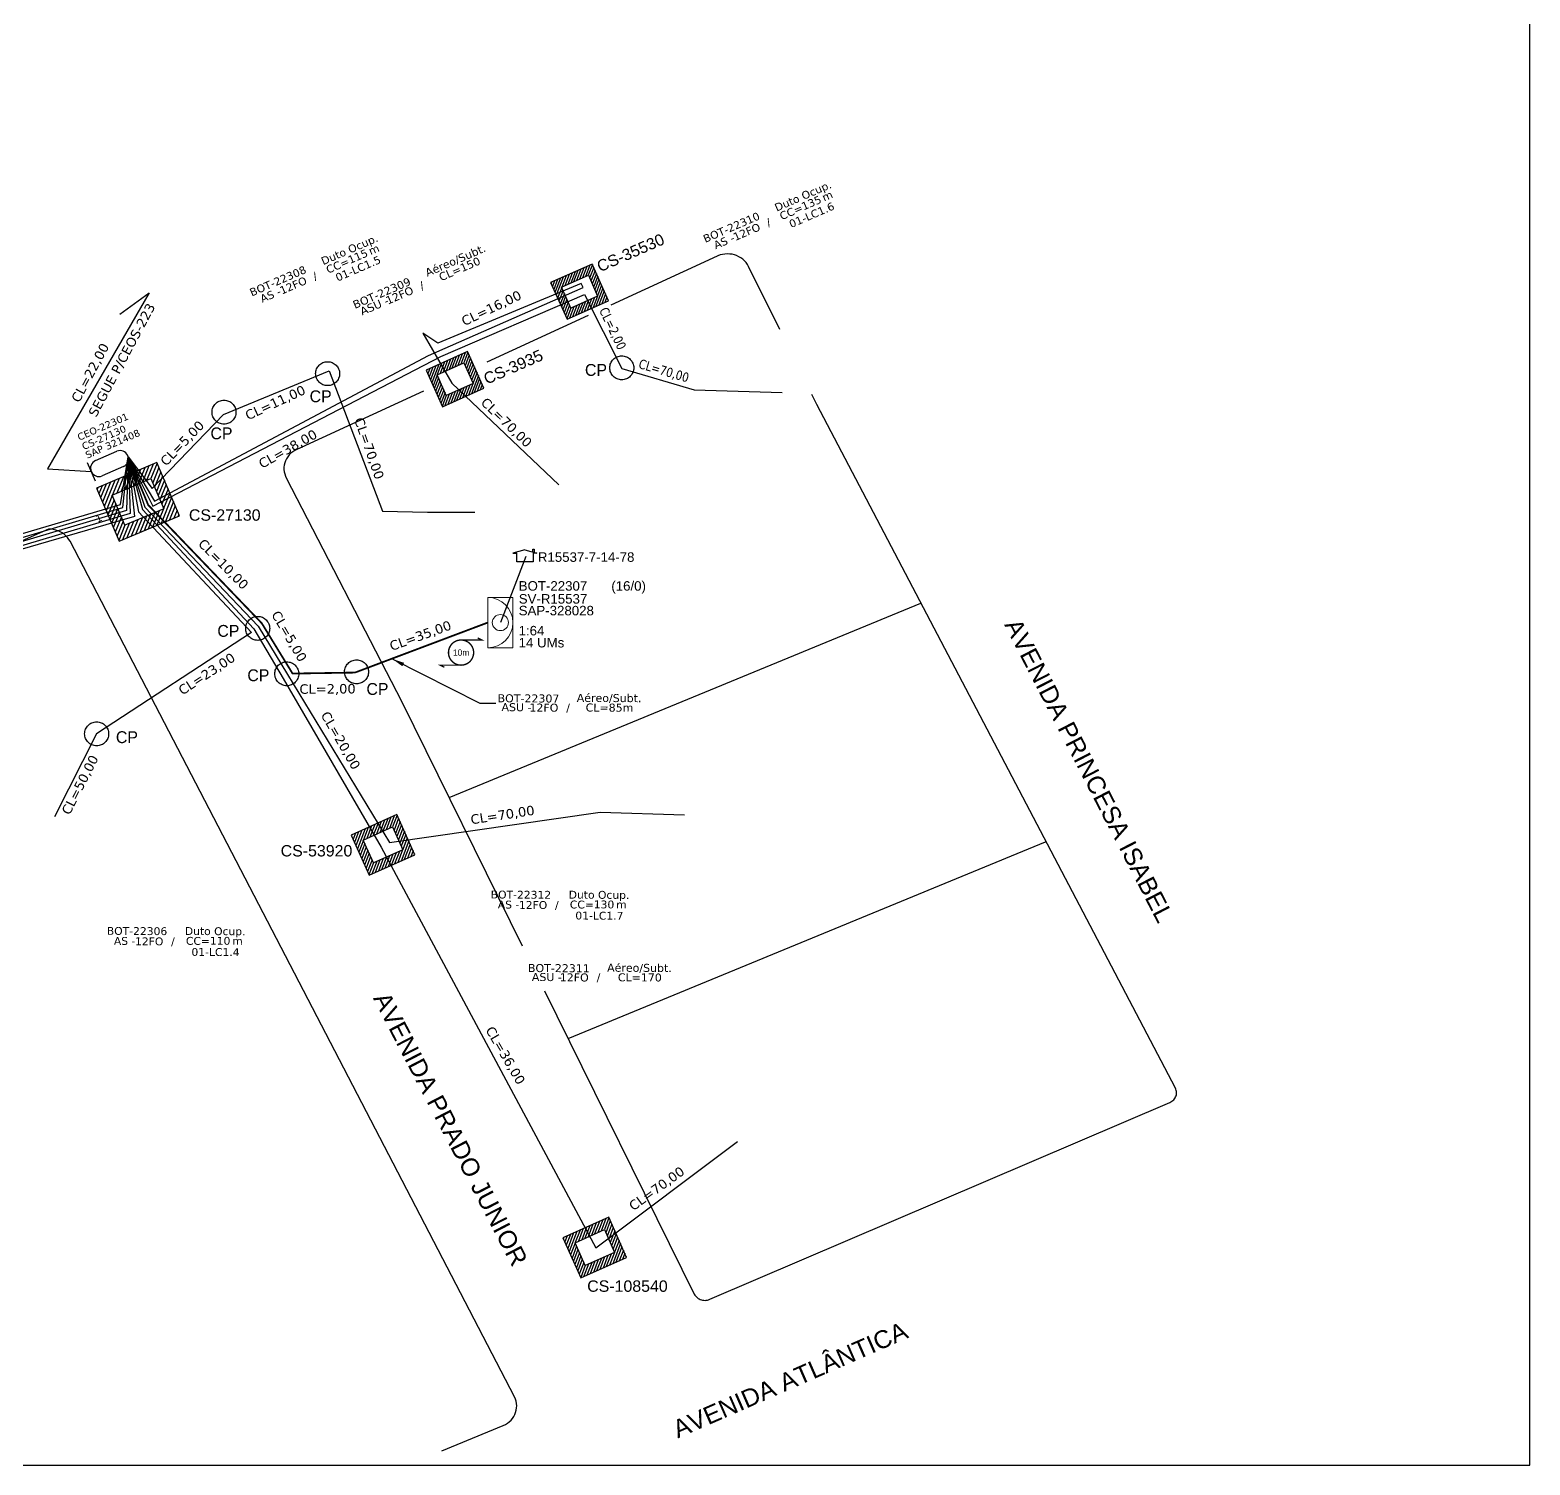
# Model space of a CAD drawing. Header units: millimetres. Extents: x -1286 to -445, y -500 to 94.
# Drawn here: x -761.1 to -445.1, y -499.8 to -197.5 of the extents above; entities that cross this region are included whole.
import ezdxf
from ezdxf.enums import TextEntityAlignment as Align

# ---------------------------------------------------------------- set-up
doc = ezdxf.new("R2010")
doc.units = ezdxf.units.MM
doc.linetypes.add('PHANTOM2', pattern=[1.25, 0.625, -0.125, 0.125, -0.125, 0.125, -0.125])
for name, color, linetype in [('10.0-Cartográfico', 4, 'Continuous'), ('10.1-Caixas Subterrâneas', 5, 'Continuous'), ('20.4-CEOS', 1, 'Continuous'), ('20.5-CEO', 1, 'Continuous'), ('CAP_A_INSTALAR', 1, 'Continuous'), ('CELULAS_GPON', 7, 'Continuous'), ('DROP DE CLIENTE', 140, 'Continuous'), ('Folga', 1, 'Continuous'), ('label_cabos', 7, 'Continuous'), ('Legenda', 1, 'Continuous'), ('LOGRADOURO', 5, 'Continuous'), ('surveys', 7, 'Continuous'), ('surveys legendas', 7, 'Continuous')]:
    doc.layers.add(name, color=color, linetype=linetype)
doc.layers.add("20.0-LEGENDA DOS CDO'S", color=1, linetype='Continuous', lineweight=0)
doc.layers.add('20.1-CDO_INTERIOR', color=1, linetype='Continuous', lineweight=0)
doc.layers.add('EXTRA', color=50, linetype='Continuous', plot=False)
doc.styles.add('ARIAL', font='arial.ttf')
doc.styles.add('siredit', font='verdana.ttf')
doc.linetypes.add('FENCELINE1', pattern='A,0.25,-0.1,[133,ltypeshp.shx,S=0.1,R=0,X=-0.1,Y=0],-0.1,1', length=1.45)
doc.dimstyles.new('ISO-25', dxfattribs={"dimtxt": 2.5, "dimasz": 2.5, "dimexe": 1.25, "dimexo": 0.625, "dimtad": 1, "dimtxsty": 'Standard', "dimcen": 2.5, "dimadec": 0, "dimazin": 0, "dimtfac": 1, "dimtmove": 0, "dimatfit": 3, "dimfxl": 0, "dimarcsym": 0})

# ---------------------------------------------------------------- blocks, each defined once
blk = doc.blocks.new('MHMZ')
at = {"color": 0, "linetype": 'PHANTOM2'}
blk.add_circle((0, 0), 0.0000101, dxfattribs=at)
blk = doc.blocks.new('*X70')
at = {"color": 0, "linetype": 'Continuous'}
for p, q in [((-1.25, 0.34099), (-0.49099, 1.1)), ((-1.25, 0.517767), (-0.667767, 1.1)), ((-1.25, 0.694544), (-0.844544, 1.1)), ((-1.25, 0.87132), (-1.02132, 1.1)), ((-1.25, 1.048097), (-1.198097, 1.1)), ((-1.25, 0.164214), (-0.8035, 0.610714)), ((-0.789214, 0.625), (-0.314214, 1.1)), ((-0.612437, 0.625), (-0.137437, 1.1)), ((-0.43566, 0.625), (0.03934, 1.1)), ((-0.258883, 0.625), (0.216117, 1.1)), ((-0.082107, 0.625), (0.392893, 1.1)), ((0.09467, 0.625), (0.56967, 1.1)), ((0.271447, 0.625), (0.746447, 1.1)), ((0.448223, 0.625), (0.923223, 1.1)), ((0.625, 0.625), (1.1, 1.1)), ((0.801777, 0.625), (1.25, 1.073223)), ((0.8035, 0.449947), (1.25, 0.896447)), ((0.8035, 0.27317), (1.25, 0.71967)), ((-1.25, -0.012563), (-0.8035, 0.433937)), ((-1.25, -0.18934), (-0.8035, 0.25716)), ((-1.25, -0.366117), (-0.8035, 0.080383)), ((0.8035, 0.096393), (1.25, 0.542893)), ((0.8035, -0.080383), (1.25, 0.366117)), ((0.8035, -0.25716), (1.25, 0.18934)), ((0.8035, -0.433937), (1.25, 0.012563)), ((-1.25, -0.542893), (-0.8035, -0.096393)), ((-1.25, -0.71967), (-0.8035, -0.27317)), ((-1.25, -0.896447), (-0.8035, -0.449947)), ((0.49099, -1.1), (1.25, -0.34099)), ((0.667767, -1.1), (1.25, -0.517767)), ((0.8035, -0.610714), (1.25, -0.164214)), ((-1.25, -1.073223), (-0.801777, -0.625)), ((-1.1, -1.1), (-0.625, -0.625)), ((-0.923223, -1.1), (-0.448223, -0.625)), ((-0.746447, -1.1), (-0.271447, -0.625)), ((-0.56967, -1.1), (-0.09467, -0.625)), ((-0.392893, -1.1), (0.082107, -0.625)), ((-0.216117, -1.1), (0.258883, -0.625)), ((-0.03934, -1.1), (0.43566, -0.625)), ((0.137437, -1.1), (0.612437, -0.625)), ((0.314214, -1.1), (0.789214, -0.625)), ((0.844544, -1.1), (1.25, -0.694544)), ((1.02132, -1.1), (1.25, -0.87132)), ((1.198097, -1.1), (1.25, -1.048097))]:
    blk.add_line(p, q, dxfattribs=at)
blk = doc.blocks.new('MANHOLE_MQ')
at = {"color": 0, "linetype": 'Continuous'}
for p, q in [((0.00000623, 0.00000569), (-0.00000627, 0.00000569)), ((-0.00000627, 0.00000569), (-0.00000627, -0.00000531)), ((-0.00000404, 0.00000331), (0.00000399, 0.00000331)), ((-0.00000404, -0.00000294), (-0.00000404, 0.00000331)), ((0.00000399, 0.00000331), (0.00000399, -0.00000294)), ((0.00000623, -0.00000531), (0.00000623, 0.00000569)), ((-0.00000627, -0.00000531), (0.00000623, -0.00000531)), ((0.00000399, -0.00000294), (-0.00000404, -0.00000294)), ((0.00000399, -0.00000294), (0.00000399, -0.00000294))]:
    blk.add_line(p, q, dxfattribs=at)
at = {"color": 0, "linetype": 'Continuous', "xscale": 5e-06, "yscale": 5e-06, "zscale": 1e-05}
blk.add_blockref('*X70', (-0.00000002, 0.00000019), dxfattribs=at)
blk = doc.blocks.new('Inst CB DT OCUP CFOA-SM-AS-80-TS-24')
at = {"layer": 'label_cabos', "color": 0, "style": 'siredit'}
for tag, flags, p in [('ID_ATIVIDADE', 3, (1.31, 2.67)), ('FATOR', 1, (11.56, 2.55))]:
    blk.add_attdef(tag, text='', height=1, rotation=359.69, dxfattribs=dict(at, flags=flags)).set_placement(p, align=Align.MIDDLE_CENTER)
for tag, p in [('TIPO_CABO', (1.76, 0)), ('DESTINO_CABO', (3.13, 1.26)), ('CABO', (4.69, -0.05)), ('/', (7.71, -0.05)), ('LANCE', (10.91, 0)), ('TIPO_CABO', (13.11, 1.24)), ('UND', (15.96, 0)), ('FID', (13.15, -1.41))]:
    blk.add_attdef(tag, text='', height=1, rotation=359.69, dxfattribs=at).set_placement(p, align=Align.MIDDLE_CENTER)
blk.add_attdef('QTDE', (12.43, -0.47), '', height=1, rotation=359.69, dxfattribs=at)
blk = doc.blocks.new('LEGENDA DOS CABOS')
at = {"layer": 'EXTRA', "color": 0, "style": 'siredit'}
for tag, p in [('ID', (4.6, 0.97)), ('XX', (9.03, 0.97))]:
    blk.add_attdef(tag, text='', height=0.48, rotation=359.69, dxfattribs=at).set_placement(p, align=Align.MIDDLE_CENTER)
at = {"layer": 'Legenda', "color": 0, "style": 'siredit'}
for tag, p in [('TIPO_CABO', (1.31, 0)), ('CABO', (4.69, -0.05)), ('/', (6.81, -0.05)), ('METROS', (10.03, -0.05))]:
    blk.add_attdef(tag, text='', height=0.8, rotation=359.69, dxfattribs=at).set_placement(p, align=Align.MIDDLE_CENTER)
blk = doc.blocks.new('A$C07E14978')
at = {"layer": 'Folga', "color": 0, "const_width": 0.137}
for points in [[(2.23, 2.92), (4.42, 2.92), (3.98, 3.13)], [(2.23, 0.28), (0.03, 0.28), (0.47, 0.06)]]:
    blk.add_lwpolyline(points, dxfattribs=at)
at = {"layer": 'Folga', "color": 0, "const_width": 0.146}
blk.add_lwpolyline([(2.23, 2.92, 1.000012), (2.23, 0.28, 0.999978)], format="xyb", close=True, dxfattribs=at)
at = {"layer": 'Folga', "color": 0}
blk.add_text('10m', height=0.659, dxfattribs=at).set_placement((1.38, 1.27))

msp = doc.modelspace()

# ---------------------------------------------------------------- linework, layer by layer
msp.add_lwpolyline([(-1286.07, -499.81), (-445.07, -499.81), (-445.07, 94.19), (-1286.07, 94.19)], close=True)
at = {"layer": '10.0-Cartográfico'}
for p, q in [((-672.78, -359.19), (-573.38, -318.22)), ((-647.7, -409.97), (-547.15, -368.53))]:
    msp.add_line(p, q, dxfattribs=at)
for points in [[(-603.13, -260.59), (-609.7, -247.32), (-609.95, -246.89), (-610.22, -246.49), (-610.54, -246.13), (-610.91, -245.79), (-611.31, -245.51), (-611.75, -245.26), (-612.22, -245.04), (-612.68, -244.89), (-613.17, -244.76), (-613.68, -244.7), (-614.2, -244.68), (-614.71, -244.71), (-615.19, -244.78), (-615.7, -244.9), (-616.16, -245.09), (-616.31, -245.13), (-638.74, -255.45)], [(-643.48, -257.63), (-664.87, -267.47)], [(-678.21, -273.6), (-704.87, -285.86), (-705.33, -286.1), (-705.74, -286.37), (-706.13, -286.67), (-706.46, -287.01), (-706.78, -287.4), (-707.04, -287.81), (-707.25, -288.24), (-707.42, -288.69), (-707.51, -289.15), (-707.58, -289.62), (-707.59, -290.1), (-707.54, -290.57), (-707.43, -291.02), (-707.28, -291.47), (-707.11, -291.85)], [(-595.31, -276.41), (-596.35, -274.31)], [(-652.67, -399.91), (-621.13, -463.79), (-621, -464.01), (-620.85, -464.19), (-620.7, -464.37), (-620.51, -464.55), (-620.31, -464.71), (-620.09, -464.82), (-619.87, -464.93), (-619.62, -465.01), (-619.38, -465.08), (-619.13, -465.1), (-618.87, -465.12), (-618.62, -465.09), (-618.38, -465.07), (-618.11, -465), (-617.87, -464.9), (-520.93, -423.44), (-520.71, -423.33), (-520.5, -423.19), (-520.3, -423.05), (-520.13, -422.87), (-519.97, -422.69), (-519.82, -422.48), (-519.73, -422.28), (-519.63, -422.05), (-519.56, -421.83), (-519.54, -421.6), (-519.52, -421.35), (-519.55, -421.13), (-519.58, -420.88), (-519.65, -420.65), (-519.78, -420.41), (-595.31, -276.41)], [(-707.11, -291.85), (-682.75, -339), (-657.37, -390.41)], [(-757.18, -302.68), (-909.9, -370.25)], [(-674.34, -496.8), (-661.37, -491.48), (-660.91, -491.25), (-660.5, -491), (-660.11, -490.7), (-659.75, -490.36), (-659.44, -489.99), (-659.15, -489.58), (-658.94, -489.15), (-658.78, -488.72), (-658.63, -488.27), (-658.57, -487.79), (-658.55, -487.32), (-658.58, -486.84), (-658.66, -486.37), (-658.81, -485.92), (-659.04, -485.43), (-752.64, -305.22), (-752.89, -304.82), (-753.19, -304.44), (-753.51, -304.08), (-753.88, -303.74), (-754.3, -303.46), (-754.71, -303.21), (-755.18, -303.01), (-755.67, -302.86), (-756.16, -302.76), (-756.67, -302.69), (-757.18, -302.68)]]:
    msp.add_lwpolyline(points, dxfattribs=at)
at = {"layer": '20.1-CDO_INTERIOR', "color": 1, "lineweight": 18}
msp.add_lwpolyline([(-659.34, -327.66), (-659.34, -317.03), (-664.65, -317.03), (-664.65, -327.65)], close=True, dxfattribs=at)
msp.add_circle((-661.99, -322.34), 1.7, dxfattribs=at)
msp.add_arc((-664.65, -322.34), 5.31, 269.9724, 89.9724, dxfattribs=at)
at = {"layer": '20.5-CEO', "color": 5}
for p, q in [((-747.29, -288.22), (-742.79, -286.25)), ((-741.39, -289.46), (-745.89, -291.43))]:
    msp.add_line(p, q, dxfattribs=at)
msp.add_lwpolyline([(-749.04, -288.59), (-747.35, -292.46)], dxfattribs=at)
for centre, start, end in [((-742.09, -287.86), 293.5674, 113.5674), ((-746.59, -289.82), 113.5674, 293.5674)]:
    msp.add_arc(centre, 1.75, start, end, dxfattribs=at)
at = {"layer": 'CAP_A_INSTALAR', "color": 7, "linetype": 'FENCELINE1', "ltscale": 4}
for points in [[(-740.41, -287.39), (-734.88, -296.73), (-677.13, -266.11), (-644.57, -251.78), (-644.97, -250.93)], [(-644.97, -250.93), (-675.18, -263.47), (-678.33, -261.39), (-672.19, -271.92)], [(-742.15, -257.37), (-736, -252.89), (-757.42, -289.94), (-748.2, -290.52)], [(-740.41, -287.39), (-735.18, -297.79), (-674.51, -266.3), (-644.3, -253.22), (-636.43, -268.82), (-621.19, -273.31), (-602.65, -273.84)], [(-740.41, -287.39), (-735.34, -294.07), (-720.33, -278.52), (-698.07, -269.33), (-686.83, -298.9), (-677.38, -299.08), (-667.4, -299.1)], [(-672.19, -271.92), (-649.66, -293.31)], [(-882.3, -352.02), (-836.98, -331.38), (-790.94, -311.93), (-742.04, -297.43), (-740.41, -287.39)], [(-881.61, -353.51), (-836.75, -332.02), (-790.61, -312.7), (-741.51, -298.09), (-740.41, -287.39)], [(-740.41, -287.39), (-740.79, -298.71), (-790.42, -313.49), (-836.51, -332.79), (-853.95, -347.4), (-833.17, -369.25), (-814.18, -369.25)], [(-740.41, -287.39), (-740.02, -299.36), (-790.07, -314.27), (-835.48, -333.36), (-808.78, -352.04), (-790.95, -352.05)], [(-740.41, -287.39), (-739.11, -300.01), (-789.64, -314.67), (-795.15, -324.73), (-767.04, -336.01)], [(-740.41, -287.39), (-738.26, -299.03), (-714.41, -324.45), (-747.06, -345.78), (-755.93, -363.25)], [(-740.41, -287.39), (-736.87, -298.04), (-713, -323.06), (-706.85, -333.29), (-685.38, -368.64), (-640.97, -362.25), (-623.19, -362.81)], [(-740.41, -287.39), (-737.41, -298.54), (-713.9, -323.64), (-707.74, -334.09), (-687.09, -369.68), (-641.91, -454.03), (-612.04, -431.63)]]:
    msp.add_lwpolyline(points, dxfattribs=at)
at = {"layer": 'CAP_A_INSTALAR', "color": 1, "linetype": 'FENCELINE1', "ltscale": 3, "const_width": 0.375}
msp.add_lwpolyline([(-740.41, -287.39), (-736.19, -297.56), (-712.27, -322.47), (-705.77, -333.08), (-692.62, -332.87)], dxfattribs=at)
at = {"layer": 'CAP_A_INSTALAR', "color": 1, "linetype": 'FENCELINE1', "ltscale": 3}
msp.add_lwpolyline([(-692.62, -332.87, 0.375, 0.375, 0), (-664.65, -322.34, 0.375, 0.375, 0)], format="xyseb", dxfattribs=at)
at = {"layer": 'DROP DE CLIENTE'}
msp.add_lwpolyline([(-656.62, -308.44), (-661.96, -322.35)], dxfattribs=at)
at = {"layer": 'surveys'}
for p, q in [((-656.82, -307.01), (-659.34, -307.74)), ((-659.34, -307.74), (-658.55, -307.74)), ((-658.55, -309.54), (-658.55, -307.75)), ((-655.1, -309.54), (-658.55, -309.54)), ((-656.82, -307.01), (-654.31, -307.74)), ((-655.14, -306.9), (-654.87, -306.9)), ((-655.14, -307.49), (-655.14, -306.9)), ((-654.31, -307.74), (-655.1, -307.74)), ((-655.1, -307.74), (-655.1, -309.54)), ((-654.87, -306.9), (-654.87, -307.57))]:
    msp.add_line(p, q, dxfattribs=at)

# ---------------------------------------------------------------- block references
at = {"layer": '10.1-Caixas Subterrâneas', "color": 30}
for p, xscale, yscale, zscale, rotation in [((-645.37, -252.5), 767490.1303467796, 767490.1303467796, 767490.1303467796, 204.0747393551156), ((-671.62, -270.94), 767490.1303467796, 767490.1303467796, 767490.1303467796, 204.0747393551156), ((-738.45, -296.74), 1105185.787699362, 1105185.787699362, 1105185.787699362, 202.9875673620461), ((-686.79, -369.04), 844239.1433814575, 844239.1433814575, 844239.1433814575, 204.0747393551156), ((-642.18, -453.87), 844239.1433814575, 844239.1433814575, 844239.1433814575, 204.0747393551156)]:
    msp.add_blockref('MANHOLE_MQ', p, dxfattribs=dict(at, xscale=xscale, yscale=yscale, zscale=zscale, rotation=rotation))
at = {"layer": '10.1-Caixas Subterrâneas', "xscale": 250000, "yscale": 250000, "zscale": 250000}
for p in [(-698.39, -269.9), (-636.42, -268.67), (-720.22, -278.01), (-713.12, -323.56), (-707, -333.12), (-692.29, -332.71)]:
    msp.add_blockref('MHMZ', p, dxfattribs=at)
at = {"layer": '10.1-Caixas Subterrâneas', "linetype": 'ByBlock', "xscale": 250000, "yscale": 250000, "zscale": 250000}
msp.add_blockref('MHMZ', (-747.05, -345.78), dxfattribs=at)
at = {"layer": 'Folga', "xscale": 2.006958307478562, "yscale": 2.006958307478562, "zscale": 2.006958307478562}
msp.add_blockref('A$C07E14978', (-674.75, -331.87), dxfattribs=at)
at = {"layer": 'label_cabos', "color": 0, "lineweight": 0}
ref = msp.add_blockref('Inst CB DT OCUP CFOA-SM-AS-80-TS-24', (-617.2, -243.07), dxfattribs=dict(at, xscale=1.65, yscale=1.65, zscale=1.65, rotation=23.75796269057631))
ref.add_attrib('DESTINO_CABO', 'BOT-22310', dxfattribs={"color": 0, "height": 1.65, "rotation": 23.448, "style": 'siredit'}).set_placement((-613.31, -239.08), align=Align.MIDDLE_CENTER)
ref.add_attrib('CABO', '12FO', dxfattribs={"color": 0, "height": 1.65, "rotation": 23.448, "style": 'siredit'}).set_placement((-610.09, -240.03), align=Align.MIDDLE_CENTER)
ref.add_attrib('TIPO_CABO', 'Duto Ocup.', dxfattribs={"color": 0, "height": 1.65, "rotation": 23.448, "style": 'siredit'}).set_placement((-598.24, -232.48), align=Align.MIDDLE_CENTER)
ref.add_attrib('/', '/', dxfattribs={"color": 0, "height": 1.65, "rotation": 23.448, "style": 'siredit'}).set_placement((-605.52, -238.02), align=Align.MIDDLE_CENTER)
ref.add_attrib('TIPO_CABO', 'AS - ', dxfattribs={"color": 0, "height": 1.65, "rotation": 23.448, "style": 'siredit'}).set_placement((-614.54, -241.91), align=Align.MIDDLE_CENTER)
ref.add_attrib('FID', '01-LC1.6', dxfattribs={"color": 0, "height": 1.65, "rotation": 23.448, "style": 'siredit'}).set_placement((-596.41, -236.47), align=Align.MIDDLE_CENTER)
ref.add_attrib('LANCE', 'CC=', dxfattribs={"color": 0, "height": 1.65, "rotation": 23.448, "style": 'siredit'}).set_placement((-600.73, -235.82), align=Align.MIDDLE_CENTER)
ref.add_attrib('QTDE', '135', (-598.12, -235.53), dxfattribs={"color": 0, "height": 1.65, "rotation": 23.448, "style": 'siredit'})
ref.add_attrib('UND', 'm', dxfattribs={"color": 0, "height": 1.65, "rotation": 23.448, "style": 'siredit'}).set_placement((-593.1, -232.46), align=Align.MIDDLE_CENTER)
ref = msp.add_blockref('Inst CB DT OCUP CFOA-SM-AS-80-TS-24', (-712.75, -254.36), dxfattribs=dict(at, xscale=1.65, yscale=1.65, zscale=1.65, rotation=23.75796269057631))
ref.add_attrib('DESTINO_CABO', 'BOT-22308', dxfattribs={"color": 0, "height": 1.65, "rotation": 23.448, "style": 'siredit'}).set_placement((-708.86, -250.37), align=Align.MIDDLE_CENTER)
ref.add_attrib('CABO', '12FO', dxfattribs={"color": 0, "height": 1.65, "rotation": 23.448, "style": 'siredit'}).set_placement((-705.64, -251.32), align=Align.MIDDLE_CENTER)
ref.add_attrib('TIPO_CABO', 'Duto Ocup.', dxfattribs={"color": 0, "height": 1.65, "rotation": 23.448, "style": 'siredit'}).set_placement((-693.78, -243.76), align=Align.MIDDLE_CENTER)
ref.add_attrib('/', '/', dxfattribs={"color": 0, "height": 1.65, "rotation": 23.448, "style": 'siredit'}).set_placement((-701.07, -249.31), align=Align.MIDDLE_CENTER)
ref.add_attrib('TIPO_CABO', 'AS - ', dxfattribs={"color": 0, "height": 1.65, "rotation": 23.448, "style": 'siredit'}).set_placement((-710.09, -253.19), align=Align.MIDDLE_CENTER)
ref.add_attrib('FID', '01-LC1.5', dxfattribs={"color": 0, "height": 1.65, "rotation": 23.448, "style": 'siredit'}).set_placement((-691.96, -247.75), align=Align.MIDDLE_CENTER)
ref.add_attrib('LANCE', 'CC=', dxfattribs={"color": 0, "height": 1.65, "rotation": 23.448, "style": 'siredit'}).set_placement((-696.28, -247.1), align=Align.MIDDLE_CENTER)
ref.add_attrib('QTDE', '115', (-693.67, -246.81), dxfattribs={"color": 0, "height": 1.65, "rotation": 23.448, "style": 'siredit'})
ref.add_attrib('UND', 'm', dxfattribs={"color": 0, "height": 1.65, "rotation": 23.448, "style": 'siredit'}).set_placement((-688.64, -243.74), align=Align.MIDDLE_CENTER)
ref = msp.add_blockref('LEGENDA DOS CABOS', (-692.43, -258.31), dxfattribs=dict(at, xscale=1.686508489164148, yscale=1.686508489164148, zscale=1.686508489164148, rotation=23.69333946243338))
ref.add_attrib('ID', 'BOT-22309', dxfattribs={"color": 0, "height": 1.687, "rotation": 23.3833, "style": 'siredit'}).set_placement((-686.99, -252.92), align=Align.MIDDLE_CENTER)
ref.add_attrib('CABO', '12FO', dxfattribs={"color": 0, "height": 1.687, "rotation": 23.3833, "style": 'siredit'}).set_placement((-683.24, -253.4), align=Align.MIDDLE_CENTER)
ref.add_attrib('METROS', 'CL=150', dxfattribs={"color": 0, "height": 1.687, "rotation": 23.3833, "style": 'siredit'}).set_placement((-670.58, -247.84), align=Align.MIDDLE_CENTER)
ref.add_attrib('XX', 'Aéreo/Subt.', dxfattribs={"color": 0, "height": 1.6865, "rotation": 23.3833, "style": 'siredit'}).set_placement((-671.47, -246.03), align=Align.MIDDLE_CENTER)
ref.add_attrib('/', '/', dxfattribs={"color": 0, "height": 1.69, "rotation": 23.3833, "style": 'siredit'}).set_placement((-678.56, -251.34), align=Align.MIDDLE_CENTER)
ref.add_attrib('TIPO_CABO', 'ASU -', dxfattribs={"color": 0, "height": 1.687, "rotation": 23.3833, "style": 'siredit'}).set_placement((-688.55, -255.64), align=Align.MIDDLE_CENTER)
ref = msp.add_blockref('LEGENDA DOS CABOS', (-663.22, -341.05), dxfattribs=dict(at, xscale=1.686508489164148, yscale=1.686508489164148, zscale=1.686508489164148))
ref.add_attrib('ID', 'BOT-22307', dxfattribs={"color": 0, "height": 1.687, "rotation": 359.69, "style": 'siredit'}).set_placement((-656.07, -338.31), align=Align.MIDDLE_CENTER)
ref.add_attrib('CABO', '12FO', dxfattribs={"color": 0, "height": 1.687, "rotation": 359.69, "style": 'siredit'}).set_placement((-652.82, -340.25), align=Align.MIDDLE_CENTER)
ref.add_attrib('METROS', 'CL=85m', dxfattribs={"color": 0, "height": 1.687, "rotation": 359.69, "style": 'siredit'}).set_placement((-639, -340.25), align=Align.MIDDLE_CENTER)
ref.add_attrib('XX', 'Aéreo/Subt.', dxfattribs={"color": 0, "height": 1.6865, "rotation": 359.69, "style": 'siredit'}).set_placement((-639.09, -338.23), align=Align.MIDDLE_CENTER)
ref.add_attrib('/', '/', dxfattribs={"color": 0, "height": 1.69, "rotation": 359.69, "style": 'siredit'}).set_placement((-647.72, -340.25), align=Align.MIDDLE_CENTER)
ref.add_attrib('TIPO_CABO', 'ASU -', dxfattribs={"color": 0, "height": 1.687, "rotation": 359.69, "style": 'siredit'}).set_placement((-658.6, -340.17), align=Align.MIDDLE_CENTER)
ref = msp.add_blockref('Inst CB DT OCUP CFOA-SM-AS-80-TS-24', (-662.83, -381.74), dxfattribs=dict(at, xscale=1.65, yscale=1.65, zscale=1.65))
ref.add_attrib('DESTINO_CABO', 'BOT-22312', dxfattribs={"color": 0, "height": 1.65, "rotation": 359.69, "style": 'siredit'}).set_placement((-657.66, -379.66), align=Align.MIDDLE_CENTER)
ref.add_attrib('CABO', '12FO', dxfattribs={"color": 0, "height": 1.65, "rotation": 359.69, "style": 'siredit'}).set_placement((-655.1, -381.83), align=Align.MIDDLE_CENTER)
ref.add_attrib('TIPO_CABO', 'Duto Ocup.', dxfattribs={"color": 0, "height": 1.65, "rotation": 359.69, "style": 'siredit'}).set_placement((-641.2, -379.69), align=Align.MIDDLE_CENTER)
ref.add_attrib('/', '/', dxfattribs={"color": 0, "height": 1.65, "rotation": 359.69, "style": 'siredit'}).set_placement((-650.1, -381.83), align=Align.MIDDLE_CENTER)
ref.add_attrib('TIPO_CABO', 'AS - ', dxfattribs={"color": 0, "height": 1.65, "rotation": 359.69, "style": 'siredit'}).set_placement((-659.92, -381.75), align=Align.MIDDLE_CENTER)
ref.add_attrib('FID', '01-LC1.7', dxfattribs={"color": 0, "height": 1.65, "rotation": 359.69, "style": 'siredit'}).set_placement((-641.13, -384.08), align=Align.MIDDLE_CENTER)
ref.add_attrib('LANCE', 'CC=', dxfattribs={"color": 0, "height": 1.65, "rotation": 359.69, "style": 'siredit'}).set_placement((-644.83, -381.74), align=Align.MIDDLE_CENTER)
ref.add_attrib('QTDE', '130', (-642.32, -382.53), dxfattribs={"color": 0, "height": 1.65, "rotation": 359.69, "style": 'siredit'})
ref.add_attrib('UND', 'm', dxfattribs={"color": 0, "height": 1.65, "rotation": 359.69, "style": 'siredit'}).set_placement((-636.49, -381.74), align=Align.MIDDLE_CENTER)
ref = msp.add_blockref('Inst CB DT OCUP CFOA-SM-AS-80-TS-24', (-743.71, -389.4), dxfattribs=dict(at, xscale=1.65, yscale=1.65, zscale=1.65))
ref.add_attrib('DESTINO_CABO', 'BOT-22306', dxfattribs={"color": 0, "height": 1.65, "rotation": 359.69, "style": 'siredit'}).set_placement((-738.54, -387.32), align=Align.MIDDLE_CENTER)
ref.add_attrib('CABO', '12FO', dxfattribs={"color": 0, "height": 1.65, "rotation": 359.69, "style": 'siredit'}).set_placement((-735.98, -389.49), align=Align.MIDDLE_CENTER)
ref.add_attrib('TIPO_CABO', 'Duto Ocup.', dxfattribs={"color": 0, "height": 1.65, "rotation": 359.69, "style": 'siredit'}).set_placement((-722.08, -387.35), align=Align.MIDDLE_CENTER)
ref.add_attrib('/', '/', dxfattribs={"color": 0, "height": 1.65, "rotation": 359.69, "style": 'siredit'}).set_placement((-730.98, -389.49), align=Align.MIDDLE_CENTER)
ref.add_attrib('TIPO_CABO', 'AS - ', dxfattribs={"color": 0, "height": 1.65, "rotation": 359.69, "style": 'siredit'}).set_placement((-740.8, -389.41), align=Align.MIDDLE_CENTER)
ref.add_attrib('FID', '01-LC1.4', dxfattribs={"color": 0, "height": 1.65, "rotation": 359.69, "style": 'siredit'}).set_placement((-722.01, -391.74), align=Align.MIDDLE_CENTER)
ref.add_attrib('LANCE', 'CC=', dxfattribs={"color": 0, "height": 1.65, "rotation": 359.69, "style": 'siredit'}).set_placement((-725.71, -389.4), align=Align.MIDDLE_CENTER)
ref.add_attrib('QTDE', '110', (-723.2, -390.19), dxfattribs={"color": 0, "height": 1.65, "rotation": 359.69, "style": 'siredit'})
ref.add_attrib('UND', 'm', dxfattribs={"color": 0, "height": 1.65, "rotation": 359.69, "style": 'siredit'}).set_placement((-717.37, -389.4), align=Align.MIDDLE_CENTER)
ref = msp.add_blockref('LEGENDA DOS CABOS', (-656.82, -397.89), dxfattribs=dict(at, xscale=1.686508489164148, yscale=1.686508489164148, zscale=1.686508489164148))
ref.add_attrib('ID', 'BOT-22311', dxfattribs={"color": 0, "height": 1.687, "rotation": 359.69, "style": 'siredit'}).set_placement((-649.67, -395.14), align=Align.MIDDLE_CENTER)
ref.add_attrib('CABO', '12FO', dxfattribs={"color": 0, "height": 1.687, "rotation": 359.69, "style": 'siredit'}).set_placement((-646.43, -397.09), align=Align.MIDDLE_CENTER)
ref.add_attrib('METROS', 'CL=170', dxfattribs={"color": 0, "height": 1.687, "rotation": 359.69, "style": 'siredit'}).set_placement((-632.61, -397.09), align=Align.MIDDLE_CENTER)
ref.add_attrib('XX', 'Aéreo/Subt.', dxfattribs={"color": 0, "height": 1.6865, "rotation": 359.69, "style": 'siredit'}).set_placement((-632.69, -395.07), align=Align.MIDDLE_CENTER)
ref.add_attrib('/', '/', dxfattribs={"color": 0, "height": 1.69, "rotation": 359.69, "style": 'siredit'}).set_placement((-641.32, -397.09), align=Align.MIDDLE_CENTER)
ref.add_attrib('TIPO_CABO', 'ASU -', dxfattribs={"color": 0, "height": 1.687, "rotation": 359.69, "style": 'siredit'}).set_placement((-652.2, -397.01), align=Align.MIDDLE_CENTER)

# ---------------------------------------------------------------- texts
at = {"layer": '10.1-Caixas Subterrâneas', "color": 30, "style": 'ARIAL'}
for s, p in [('CS-35530', (-640.99, -248.56)), ('CS-3935', (-664.86, -272.23))]:
    msp.add_text(s, height=2.4, rotation=23.701, dxfattribs=at).set_placement(p)
at = {"layer": '10.1-Caixas Subterrâneas'}
for p in [(-644.17, -270.37), (-702.18, -275.92), (-723.07, -283.73), (-721.62, -325.34), (-715.3, -334.69), (-690.21, -337.58), (-742.99, -347.73)]:
    msp.add_text('CP', height=2.5, dxfattribs=at).set_placement(p)
at = {"layer": '10.1-Caixas Subterrâneas', "color": 30, "style": 'ARIAL'}
for s, p in [('CS-27130', (-727.61, -300.88)), ('CS-53920', (-708.28, -371.61)), ('CS-108540', (-643.7, -463.32))]:
    msp.add_text(s, height=2.4, dxfattribs=at).set_placement(p)
at = {"layer": "20.0-LEGENDA DOS CDO'S", "color": 1, "style": 'ARIAL'}
for s, p in [('BOT-22307', (-658.13, -315.61)), ('SAP-328028', (-658.13, -320.81)), ('SV-R15537', (-658.12, -318.34)), ('1:64', (-658.15, -325.04)), ('14 UMs', (-658.15, -327.57))]:
    msp.add_text(s, height=2, rotation=359.9724, dxfattribs=at).set_placement(p)
msp.add_text('          (16/0)', height=2, rotation=359.9724, dxfattribs=at).set_placement((-638.85, -315.62), align=Align.CENTER)
at = {"layer": '20.4-CEOS', "color": 5, "style": 'siredit'}
msp.add_text('CEO-22301', height=1.477, rotation=23.5674, dxfattribs=at).set_placement((-746.04, -280.41), align=Align.TOP_CENTER)
at = {"layer": '20.4-CEOS', "color": 7, "style": 'siredit'}
msp.add_text('1', height=1.48, rotation=23.5674, dxfattribs=at).set_placement((-746.88, -301.31))
at = {"layer": '20.5-CEO', "color": 5, "style": 'siredit'}
for s, p in [('CS-27130', (-745.81, -282.66)), ('SAP 321408', (-743.97, -284.01))]:
    msp.add_text(s, height=1.483, rotation=23.5674, dxfattribs=at).set_placement(p, align=Align.TOP_CENTER)
at = {"layer": 'CELULAS_GPON', "style": 'siredit'}
for s, rotation, p in [('CL=16,00', 25.4472, (-669.6, -259.9)), ('SEGUE P/CEOS-223', 61.8876, (-747.14, -279.19)), ('CL=22,00', 61.8876, (-750.75, -276.16)), ('CL=11,00', 24.791, (-715.17, -279.75)), ('CL=70,00', 315.9862, (-666.28, -276.17)), ('CL=5,00', 46.1975, (-732.41, -289.51)), ('CL=70,00', 289.4218, (-692.82, -279.56)), ('CL=38,00', 29.3982, (-712.21, -289.95)), ('CL=10,00', 314.6497, (-725.82, -305.89)), ('CL=5,00', 300.1545, (-710.31, -320.59)), ('CL=35,00', 19.9562, (-684.89, -328.34)), ('CL=23,00', 33.3937, (-728.99, -337.71)), ('CL=2,00', 0.4643, (-704.32, -337.35)), ('CL=20,00', 300.1545, (-699.91, -341.79)), ('CL=50,00', 62.9696, (-752.77, -363.02)), ('CL=70,00', 8.701, (-668.11, -364.86)), ('CL=36,00', 300.1545, (-665.19, -408.14)), ('CL=70,00', 35.8906, (-633.99, -446.35))]:
    msp.add_text(s, height=2, rotation=rotation, dxfattribs=at).set_placement(p)
at = {"layer": 'CELULAS_GPON', "style": 'siredit', "width": 0.8}
for s, rotation, p in [('CL=2,00', 295.4402, (-641.24, -256.53)), ('CL=70,00', 343.4392, (-633.03, -268.68))]:
    msp.add_text(s, height=2, rotation=rotation, dxfattribs=at).set_placement(p)
at = {"layer": 'LOGRADOURO', "style": 'ARIAL'}
for s, rotation, p in [('AVENIDA PRINCESA ISABEL', 297.2258, (-555.88, -322.78)), ('AVENIDA PRADO JUNIOR', 297.4006, (-688.87, -401.47)), ('AVENIDA ATLÂNTICA', 23.5964, (-624.61, -494.23))]:
    msp.add_text(s, height=3.75, rotation=rotation, dxfattribs=at).set_placement(p)
at = {"layer": 'surveys legendas', "color": 0, "style": 'ARIAL'}
msp.add_text('R15537-7-14-78', height=2, dxfattribs=at).set_placement((-654.09, -309.54))

# ---------------------------------------------------------------- leaders
at = {"color": 7}
msp.add_leader([(-684.68, -330.05), (-666.33, -339.34), (-662.96, -339.34)], dimstyle='ISO-25', override={"dimgap": 0.625, "dimtad": 0}, dxfattribs=at)

doc.saveas('drawing.dxf')
